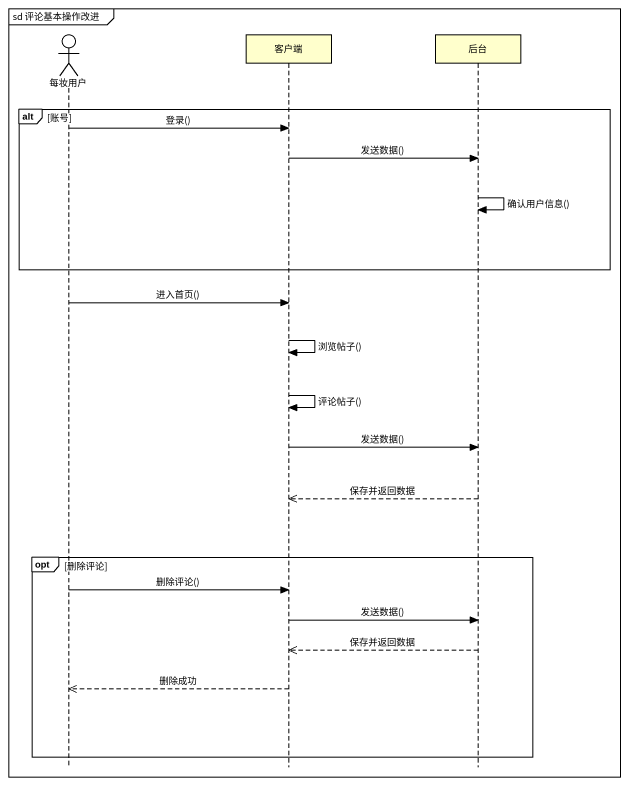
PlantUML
@startuml
mainframe sd 评论基本操作改进
hide footbox
actor 每妆用户
participant 客户端
participant 后台

alt 账号
  每妆用户 -> 客户端 : 登录()
  客户端 -> 后台 : 发送数据()
  后台 -> 后台 : 确认用户信息()
end
每妆用户 -> 客户端 : 进入首页()
客户端 -> 客户端 : 浏览帖子()
客户端 -> 客户端 : 评论帖子()
客户端 -> 后台 : 发送数据()
后台 -->> 客户端 : 保存并返回数据
opt 删除评论
  每妆用户 -> 客户端 : 删除评论()
  客户端 -> 后台 : 发送数据()
  后台 -->> 客户端 : 保存并返回数据
  客户端 -->> 每妆用户 : 删除成功
end
@enduml
